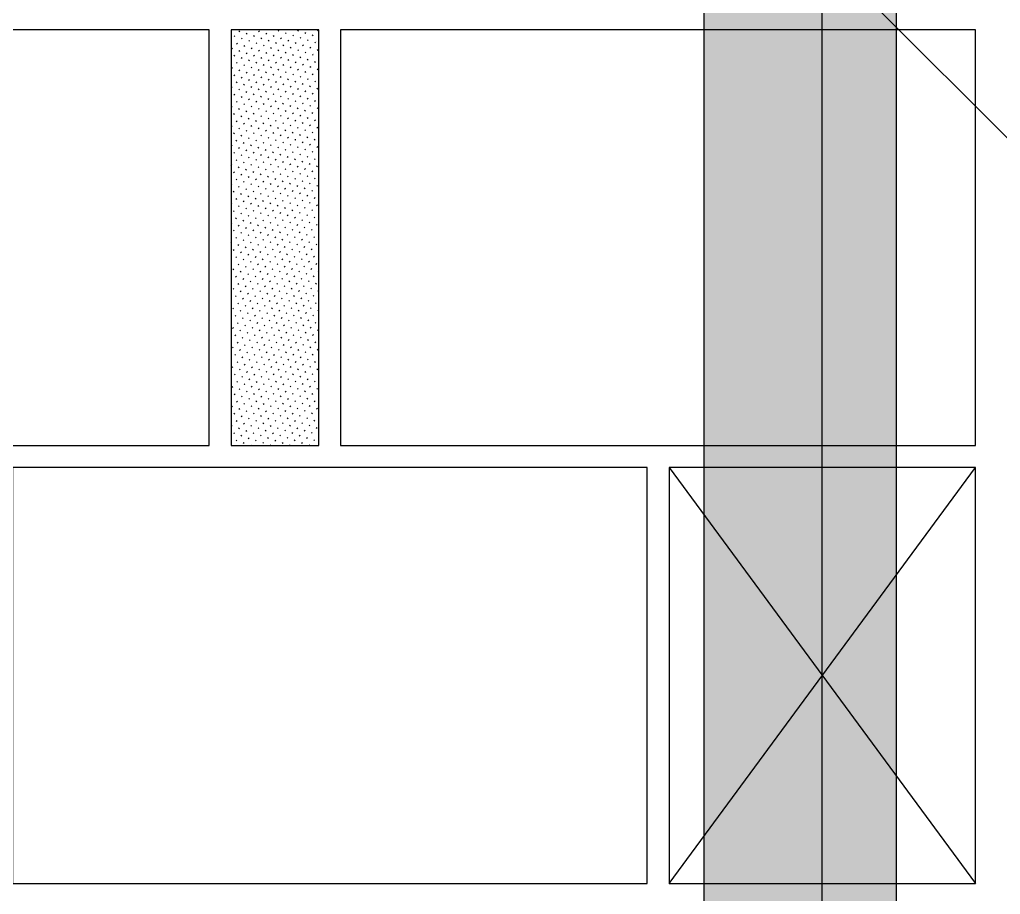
# Model space of a CAD drawing. Extents: x 0 to 119, y 0 to 84.
# Drawn here: x 75.905 to 77.697, y 71.952 to 73.551 of the extents above; entities that cross this region are included whole.
import ezdxf

# ---------------------------------------------------------------- set-up
doc = ezdxf.new("R2010")
doc.units = 0
doc.header["$MEASUREMENT"] = 0
for name, color, linetype in [('29', 9, 'CONTINUOUS'), ('4', 5, 'CONTINUOUS'), ('9', 8, 'CONTINUOUS')]:
    doc.layers.add(name, color=color, linetype=linetype)

msp = doc.modelspace()

# ---------------------------------------------------------------- linework, layer by layer
at = {"layer": '29', "color": 9, "linetype": 'Continuous'}
msp.add_lwpolyline([(77.15579, 74.332318), (77.15579, 63.132318), (77.50779, 63.132318), (77.50779, 74.332318), (77.15579, 74.332318)], dxfattribs=at)
for points in [[(77.15579, 74.332318), (77.15579, 63.132318), (77.50779, 63.132318)], [(77.15579, 74.332318), (77.50779, 63.132318), (77.50779, 74.332318)]]:
    msp.add_solid(points, dxfattribs=at)
at = {"layer": '4', "color": 5, "linetype": 'Continuous'}
for p, q in [((77.37179, 67.572318), (77.37179, 76.612318)), ((77.371971, 73.672318), (78.503342, 72.540948))]:
    msp.add_line(p, q, dxfattribs=at)
at = {"layer": '9', "color": 8, "linetype": 'Continuous'}
for p, q in [((76.297226, 73.519696), (76.29864, 73.52111)), ((76.306206, 73.528676), (76.30762, 73.53009)), ((76.319606, 73.524398), (76.32102, 73.525812)), ((76.333006, 73.52012), (76.33442, 73.521534)), ((76.341986, 73.5291), (76.3434, 73.530515)), ((76.355386, 73.524822), (76.3568, 73.526237)), ((76.368785, 73.520544), (76.370199, 73.521959)), ((76.377765, 73.529525), (76.37918, 73.530939)), ((76.391165, 73.525247), (76.392579, 73.526661)), ((76.404565, 73.520969), (76.405979, 73.522383)), ((76.413545, 73.529949), (76.414959, 73.531363)), ((76.426945, 73.525671), (76.428359, 73.527085)), ((76.440344, 73.521393), (76.441759, 73.522807)), ((76.449325, 73.530373), (76.450739, 73.531787)), ((76.29179, 73.51426), (76.29179, 73.51426)), ((76.301645, 73.506438), (76.30306, 73.507852)), ((76.310626, 73.515418), (76.31204, 73.516832)), ((76.315045, 73.50216), (76.316459, 73.503574)), ((76.324025, 73.51114), (76.32544, 73.512554)), ((76.337425, 73.506862), (76.338839, 73.508276)), ((76.346405, 73.515842), (76.347819, 73.517256)), ((76.350825, 73.502584), (76.352239, 73.503998)), ((76.359805, 73.511564), (76.361219, 73.512978)), ((76.373205, 73.507286), (76.374619, 73.5087)), ((76.382185, 73.516266), (76.383599, 73.517681)), ((76.386604, 73.503008), (76.388019, 73.504422)), ((76.395585, 73.511988), (76.396999, 73.513403)), ((76.408984, 73.50771), (76.410398, 73.509125)), ((76.417964, 73.516691), (76.419379, 73.518105)), ((76.422384, 73.503432), (76.423798, 73.504847)), ((76.431364, 73.512413), (76.432778, 73.513827)), ((76.444764, 73.508135), (76.446178, 73.509549)), ((76.447215, 73.510586), (76.447215, 73.510586)), ((76.29179, 73.496583), (76.29179, 73.496583)), ((76.292665, 73.497457), (76.294079, 73.498872)), ((76.297085, 73.484199), (76.298499, 73.485613)), ((76.306065, 73.493179), (76.307479, 73.494594)), ((76.319465, 73.488901), (76.320879, 73.490316)), ((76.328445, 73.497882), (76.329859, 73.499296)), ((76.332864, 73.484623), (76.334278, 73.486038)), ((76.341844, 73.493604), (76.343259, 73.495018)), ((76.355244, 73.489326), (76.356658, 73.49074)), ((76.364224, 73.498306), (76.365639, 73.49972)), ((76.368644, 73.485048), (76.370058, 73.486462)), ((76.377624, 73.494028), (76.379038, 73.495442)), ((76.391024, 73.48975), (76.392438, 73.491164)), ((76.400004, 73.49873), (76.401418, 73.500144)), ((76.404423, 73.485472), (76.405838, 73.486886)), ((76.413404, 73.494452), (76.414818, 73.495866)), ((76.426803, 73.490174), (76.428218, 73.491588)), ((76.435784, 73.499154), (76.437198, 73.500569)), ((76.440203, 73.485896), (76.441617, 73.48731)), ((76.442501, 73.488194), (76.442501, 73.488194)), ((76.449183, 73.494876), (76.450597, 73.496291)), ((76.29179, 73.478905), (76.29179, 73.478905)), ((76.301504, 73.470941), (76.302918, 73.472355)), ((76.310484, 73.479921), (76.311898, 73.481335)), ((76.314904, 73.466663), (76.316318, 73.468077)), ((76.323884, 73.475643), (76.325298, 73.477057)), ((76.337284, 73.471365), (76.338698, 73.472779)), ((76.346264, 73.480345), (76.347678, 73.48176)), ((76.350683, 73.467087), (76.352097, 73.468501)), ((76.359664, 73.476067), (76.361078, 73.477482)), ((76.373063, 73.471789), (76.374477, 73.473204)), ((76.382043, 73.48077), (76.383458, 73.482184)), ((76.386463, 73.467511), (76.387877, 73.468926)), ((76.395443, 73.476492), (76.396857, 73.477906)), ((76.408843, 73.472214), (76.410257, 73.473628)), ((76.417823, 73.481194), (76.419237, 73.482608)), ((76.422242, 73.467936), (76.423657, 73.46935)), ((76.431223, 73.476916), (76.432637, 73.47833)), ((76.444622, 73.472638), (76.446037, 73.474052)), ((76.29179, 73.461227), (76.29179, 73.461227)), ((76.292524, 73.461961), (76.293938, 73.463375)), ((76.296943, 73.448702), (76.298357, 73.450117)), ((76.305923, 73.457683), (76.307338, 73.459097)), ((76.319323, 73.453405), (76.320737, 73.454819)), ((76.328303, 73.462385), (76.329718, 73.463799)), ((76.332723, 73.449127), (76.334137, 73.450541)), ((76.341703, 73.458107), (76.343117, 73.459521)), ((76.355103, 73.453829), (76.356517, 73.455243)), ((76.364083, 73.462809), (76.365497, 73.464223)), ((76.368502, 73.449551), (76.369917, 73.450965)), ((76.377483, 73.458531), (76.378897, 73.459945)), ((76.390882, 73.454253), (76.392297, 73.455667)), ((76.399863, 73.463233), (76.401277, 73.464648)), ((76.404282, 73.449975), (76.405696, 73.451389)), ((76.413262, 73.458955), (76.414676, 73.46037)), ((76.426662, 73.454677), (76.428076, 73.456092)), ((76.435642, 73.463658), (76.437056, 73.465072)), ((76.437787, 73.465802), (76.437787, 73.465802)), ((76.440062, 73.450399), (76.441476, 73.451814)), ((76.449042, 73.45938), (76.450456, 73.460794)), ((76.29179, 73.44355), (76.29179, 73.44355)), ((76.301363, 73.435444), (76.302777, 73.436858)), ((76.310343, 73.444424), (76.311757, 73.445839)), ((76.314762, 73.431166), (76.316176, 73.43258)), ((76.323743, 73.440146), (76.325157, 73.441561)), ((76.337142, 73.435868), (76.338556, 73.437283)), ((76.346122, 73.444849), (76.347537, 73.446263)), ((76.350542, 73.43159), (76.351956, 73.433005)), ((76.359522, 73.440571), (76.360936, 73.441985)), ((76.372922, 73.436293), (76.374336, 73.437707)), ((76.381902, 73.445273), (76.383316, 73.446687)), ((76.386321, 73.432015), (76.387736, 73.433429)), ((76.395302, 73.440995), (76.396716, 73.442409)), ((76.408701, 73.436717), (76.410116, 73.438131)), ((76.417682, 73.445697), (76.419096, 73.447111)), ((76.422101, 73.432439), (76.423515, 73.433853)), ((76.431081, 73.441419), (76.432496, 73.442833)), ((76.433073, 73.443411), (76.433073, 73.443411)), ((76.444481, 73.437141), (76.445895, 73.438555)), ((76.29179, 73.425872), (76.29179, 73.425872)), ((76.292382, 73.426464), (76.293797, 73.427878)), ((76.296802, 73.413206), (76.298216, 73.41462)), ((76.305782, 73.422186), (76.307196, 73.4236)), ((76.319182, 73.417908), (76.320596, 73.419322)), ((76.328162, 73.426888), (76.329576, 73.428302)), ((76.332581, 73.41363), (76.333996, 73.415044)), ((76.341562, 73.42261), (76.342976, 73.424024)), ((76.354961, 73.418332), (76.356375, 73.419746)), ((76.363942, 73.427312), (76.365356, 73.428727)), ((76.368361, 73.414054), (76.369775, 73.415468)), ((76.377341, 73.423034), (76.378755, 73.424449)), ((76.390741, 73.418756), (76.392155, 73.420171)), ((76.399721, 73.427737), (76.401135, 73.429151)), ((76.404141, 73.414478), (76.405555, 73.415893)), ((76.413121, 73.423459), (76.414535, 73.424873)), ((76.42652, 73.419181), (76.427935, 73.420595)), ((76.428359, 73.421019), (76.428359, 73.421019)), ((76.435501, 73.428161), (76.436915, 73.429575)), ((76.43992, 73.414903), (76.441334, 73.416317)), ((76.4489, 73.423883), (76.450315, 73.425297)), ((76.29179, 73.408194), (76.29179, 73.408194)), ((76.301221, 73.399947), (76.302635, 73.401361)), ((76.310201, 73.408928), (76.311616, 73.410342)), ((76.314621, 73.395669), (76.316035, 73.397084)), ((76.323601, 73.40465), (76.325015, 73.406064)), ((76.337001, 73.400372), (76.338415, 73.401786)), ((76.345981, 73.409352), (76.347395, 73.410766)), ((76.3504, 73.396094), (76.351815, 73.397508)), ((76.359381, 73.405074), (76.360795, 73.406488)), ((76.37278, 73.400796), (76.374195, 73.40221)), ((76.381761, 73.409776), (76.383175, 73.41119)), ((76.38618, 73.396518), (76.387594, 73.397932)), ((76.39516, 73.405498), (76.396575, 73.406912)), ((76.40856, 73.40122), (76.409974, 73.402634)), ((76.41754, 73.4102), (76.418954, 73.411615)), ((76.42196, 73.396942), (76.423374, 73.398356)), ((76.423645, 73.398627), (76.423645, 73.398627)), ((76.43094, 73.405922), (76.432354, 73.407337)), ((76.44434, 73.401644), (76.445754, 73.403059)), ((76.29179, 73.390517), (76.29179, 73.390517)), ((76.292241, 73.390967), (76.293655, 73.392381)), ((76.29666, 73.377709), (76.298075, 73.379123)), ((76.305641, 73.386689), (76.307055, 73.388103)), ((76.31904, 73.382411), (76.320454, 73.383825)), ((76.328021, 73.391391), (76.329435, 73.392806)), ((76.33244, 73.378133), (76.333854, 73.379547)), ((76.34142, 73.387113), (76.342834, 73.388528)), ((76.35482, 73.382835), (76.356234, 73.38425)), ((76.3638, 73.391816), (76.365214, 73.39323)), ((76.36822, 73.378557), (76.369634, 73.379972)), ((76.3772, 73.387538), (76.378614, 73.388952)), ((76.390599, 73.38326), (76.392014, 73.384674)), ((76.39958, 73.39224), (76.400994, 73.393654)), ((76.403999, 73.378982), (76.405413, 73.380396)), ((76.412979, 73.387962), (76.414394, 73.389376)), ((76.426379, 73.383684), (76.427793, 73.385098)), ((76.435359, 73.392664), (76.436774, 73.394078)), ((76.439779, 73.379406), (76.441193, 73.38082)), ((76.448759, 73.388386), (76.450173, 73.3898)), ((76.29179, 73.372839), (76.29179, 73.372839)), ((76.30108, 73.364451), (76.302494, 73.365865)), ((76.31006, 73.373431), (76.311474, 73.374845)), ((76.314479, 73.360173), (76.315894, 73.361587)), ((76.32346, 73.369153), (76.324874, 73.370567)), ((76.336859, 73.364875), (76.338274, 73.366289)), ((76.34584, 73.373855), (76.347254, 73.375269)), ((76.350259, 73.360597), (76.351673, 73.362011)), ((76.359239, 73.369577), (76.360653, 73.370991)), ((76.372639, 73.365299), (76.374053, 73.366713)), ((76.381619, 73.374279), (76.383033, 73.375694)), ((76.386039, 73.361021), (76.387453, 73.362435)), ((76.395019, 73.370001), (76.396433, 73.371416)), ((76.408419, 73.365723), (76.409833, 73.367138)), ((76.417399, 73.374704), (76.418813, 73.376118)), ((76.418931, 73.376236), (76.418931, 73.376236)), ((76.421818, 73.361445), (76.423232, 73.36286)), ((76.430798, 73.370426), (76.432213, 73.37184)), ((76.444198, 73.366148), (76.445612, 73.367562)), ((76.29179, 73.355161), (76.29179, 73.355161)), ((76.292099, 73.35547), (76.293514, 73.356884)), ((76.296519, 73.342212), (76.297933, 73.343626)), ((76.305499, 73.351192), (76.306913, 73.352606)), ((76.318899, 73.346914), (76.320313, 73.348328)), ((76.327879, 73.355895), (76.329293, 73.357309)), ((76.332299, 73.342636), (76.333713, 73.34405)), ((76.341279, 73.351617), (76.342693, 73.353031)), ((76.354678, 73.347339), (76.356093, 73.348753)), ((76.363659, 73.356319), (76.365073, 73.357733)), ((76.368078, 73.343061), (76.369492, 73.344475)), ((76.377058, 73.352041), (76.378473, 73.353455)), ((76.390458, 73.347763), (76.391872, 73.349177)), ((76.399438, 73.356743), (76.400853, 73.358157)), ((76.403858, 73.343485), (76.405272, 73.344899)), ((76.412838, 73.352465), (76.414217, 73.353844)), ((76.414217, 73.353844), (76.414252, 73.353879)), ((76.426238, 73.348187), (76.427652, 73.349601)), ((76.435218, 73.357167), (76.436632, 73.358582)), ((76.439637, 73.343909), (76.441052, 73.345323)), ((76.448618, 73.352889), (76.450032, 73.354304)), ((76.29179, 73.337484), (76.29179, 73.337484)), ((76.300938, 73.328954), (76.302353, 73.330368)), ((76.309919, 73.337934), (76.311333, 73.339348)), ((76.314338, 73.324676), (76.315752, 73.32609)), ((76.323318, 73.333656), (76.324732, 73.33507)), ((76.336718, 73.329378), (76.338132, 73.330792)), ((76.345698, 73.338358), (76.347112, 73.339772)), ((76.350118, 73.3251), (76.351532, 73.326514)), ((76.359098, 73.33408), (76.360512, 73.335495)), ((76.372498, 73.329802), (76.373912, 73.331217)), ((76.381478, 73.338783), (76.382892, 73.340197)), ((76.385897, 73.325524), (76.387311, 73.326939)), ((76.394877, 73.334505), (76.396292, 73.335919)), ((76.408277, 73.330227), (76.409503, 73.331452)), ((76.409503, 73.331452), (76.409691, 73.331641)), ((76.417257, 73.339207), (76.418672, 73.340621)), ((76.421677, 73.325949), (76.423091, 73.327363)), ((76.430657, 73.334929), (76.432071, 73.336343)), ((76.444057, 73.330651), (76.445471, 73.332065)), ((76.29179, 73.319806), (76.29179, 73.319806)), ((76.291958, 73.319974), (76.293372, 73.321388)), ((76.296377, 73.306715), (76.297792, 73.308129)), ((76.305358, 73.315696), (76.306772, 73.31711)), ((76.318757, 73.311418), (76.320172, 73.312832)), ((76.327738, 73.320398), (76.329152, 73.321812)), ((76.332157, 73.30714), (76.333571, 73.308554)), ((76.341137, 73.31612), (76.342552, 73.317534)), ((76.354537, 73.311842), (76.355951, 73.313256)), ((76.363517, 73.320822), (76.364931, 73.322236)), ((76.367937, 73.307564), (76.369351, 73.308978)), ((76.376917, 73.316544), (76.378331, 73.317958)), ((76.390317, 73.312266), (76.391731, 73.31368)), ((76.399297, 73.321246), (76.400711, 73.322661)), ((76.403716, 73.307988), (76.404789, 73.30906)), ((76.404789, 73.30906), (76.405131, 73.309402)), ((76.412697, 73.316968), (76.414111, 73.318383)), ((76.426096, 73.31269), (76.42751, 73.314105)), ((76.435076, 73.321671), (76.436491, 73.323085)), ((76.439496, 73.308412), (76.44091, 73.309827)), ((76.448476, 73.317393), (76.44989, 73.318807)), ((76.29179, 73.302128), (76.29179, 73.302128)), ((76.300797, 73.293457), (76.302211, 73.294871)), ((76.309777, 73.302437), (76.311191, 73.303851)), ((76.314197, 73.289179), (76.315611, 73.290593)), ((76.323177, 73.298159), (76.324591, 73.299573)), ((76.336576, 73.293881), (76.337991, 73.295295)), ((76.345557, 73.302862), (76.346971, 73.304276)), ((76.349976, 73.289603), (76.35139, 73.291017)), ((76.358956, 73.298584), (76.360371, 73.299998)), ((76.372356, 73.294306), (76.37377, 73.29572)), ((76.381336, 73.303286), (76.382751, 73.3047)), ((76.385756, 73.290028), (76.38717, 73.291442)), ((76.394736, 73.299008), (76.39615, 73.300422)), ((76.408136, 73.29473), (76.40955, 73.296144)), ((76.417116, 73.30371), (76.41853, 73.305124)), ((76.421535, 73.290452), (76.42295, 73.291866)), ((76.430516, 73.299432), (76.43193, 73.300846)), ((76.434935, 73.286174), (76.436349, 73.287588)), ((76.443915, 73.295154), (76.44533, 73.296568)), ((76.29179, 73.284451), (76.29179, 73.284451)), ((76.291817, 73.284477), (76.293231, 73.285891)), ((76.296236, 73.271218), (76.29765, 73.272633)), ((76.305216, 73.280199), (76.306631, 73.281613)), ((76.318616, 73.275921), (76.32003, 73.277335)), ((76.327596, 73.284901), (76.32901, 73.286315)), ((76.332016, 73.271643), (76.33343, 73.273057)), ((76.340996, 73.280623), (76.34241, 73.282037)), ((76.354396, 73.276345), (76.35581, 73.277759)), ((76.363376, 73.285325), (76.36479, 73.286739)), ((76.367795, 73.272067), (76.369209, 73.273481)), ((76.376776, 73.281047), (76.37819, 73.282461)), ((76.390175, 73.276769), (76.391589, 73.278183)), ((76.399155, 73.28575), (76.400075, 73.286669)), ((76.400075, 73.286669), (76.40057, 73.287164)), ((76.403575, 73.272491), (76.404989, 73.273906)), ((76.412555, 73.281472), (76.413969, 73.282886)), ((76.416975, 73.268213), (76.418389, 73.269628)), ((76.425955, 73.277194), (76.427369, 73.278608)), ((76.439354, 73.272916), (76.440769, 73.27433)), ((76.448335, 73.281896), (76.449749, 73.28331)), ((76.29179, 73.266773), (76.29179, 73.266773)), ((76.300655, 73.25796), (76.30207, 73.259374)), ((76.309636, 73.26694), (76.31105, 73.268355)), ((76.314055, 73.253682), (76.315469, 73.255096)), ((76.323035, 73.262663), (76.32445, 73.264077)), ((76.336435, 73.258385), (76.337849, 73.259799)), ((76.345415, 73.267365), (76.34683, 73.268779)), ((76.349835, 73.254107), (76.351249, 73.255521)), ((76.358815, 73.263087), (76.360229, 73.264501)), ((76.372215, 73.258809), (76.373629, 73.260223)), ((76.381195, 73.267789), (76.382609, 73.269203)), ((76.385614, 73.254531), (76.387029, 73.255945)), ((76.394595, 73.263511), (76.395361, 73.264277)), ((76.395361, 73.264277), (76.396009, 73.264925)), ((76.399014, 73.250253), (76.400428, 73.251667)), ((76.407994, 73.259233), (76.409408, 73.260647)), ((76.421394, 73.254955), (76.422808, 73.256369)), ((76.430374, 73.263935), (76.431788, 73.26535)), ((76.434794, 73.250677), (76.436208, 73.252091)), ((76.443774, 73.259657), (76.445188, 73.261072)), ((76.29179, 73.249095), (76.293089, 73.250394)), ((76.296095, 73.235722), (76.297509, 73.237136)), ((76.305075, 73.244702), (76.306489, 73.246116)), ((76.318475, 73.240424), (76.319889, 73.241838)), ((76.327455, 73.249404), (76.328869, 73.250818)), ((76.331874, 73.236146), (76.333288, 73.23756)), ((76.340854, 73.245126), (76.342269, 73.24654)), ((76.354254, 73.240848), (76.355668, 73.242262)), ((76.363234, 73.249829), (76.364649, 73.251243)), ((76.367654, 73.23657), (76.369068, 73.237984)), ((76.376634, 73.245551), (76.378048, 73.246965)), ((76.381054, 73.232292), (76.382468, 73.233706)), ((76.390034, 73.241273), (76.390647, 73.241885)), ((76.390647, 73.241885), (76.391448, 73.242687)), ((76.403433, 73.236995), (76.404848, 73.238409)), ((76.412414, 73.245975), (76.413828, 73.247389)), ((76.416833, 73.232717), (76.418247, 73.234131)), ((76.425813, 73.241697), (76.427228, 73.243111)), ((76.439213, 73.237419), (76.440627, 73.238833)), ((76.448193, 73.246399), (76.449608, 73.247813)), ((76.29179, 73.231418), (76.29179, 73.231418)), ((76.300514, 73.222463), (76.301928, 73.223878)), ((76.309494, 73.231444), (76.310909, 73.232858)), ((76.313914, 73.218185), (76.315328, 73.2196)), ((76.322894, 73.227166), (76.324308, 73.22858)), ((76.336294, 73.222888), (76.337708, 73.224302)), ((76.345274, 73.231868), (76.346688, 73.233282)), ((76.349693, 73.21861), (76.351108, 73.220024)), ((76.358674, 73.22759), (76.360088, 73.229004)), ((76.363093, 73.214332), (76.364507, 73.215746)), ((76.372073, 73.223312), (76.373487, 73.224726)), ((76.385473, 73.219034), (76.385933, 73.219494)), ((76.385933, 73.219494), (76.386887, 73.220448)), ((76.394453, 73.228014), (76.395867, 73.229428)), ((76.398873, 73.214756), (76.400287, 73.21617)), ((76.407853, 73.223736), (76.409267, 73.22515)), ((76.421253, 73.219458), (76.422667, 73.220872)), ((76.430233, 73.228439), (76.431647, 73.229853)), ((76.434652, 73.21518), (76.436066, 73.216594)), ((76.443632, 73.224161), (76.445047, 73.225575)), ((76.29179, 73.21374), (76.292948, 73.214897)), ((76.295953, 73.200225), (76.297367, 73.201639)), ((76.304933, 73.209205), (76.306348, 73.210619)), ((76.318333, 73.204927), (76.319747, 73.206341)), ((76.327313, 73.213907), (76.328728, 73.215322)), ((76.331733, 73.200649), (76.333147, 73.202063)), ((76.340713, 73.209629), (76.342127, 73.211044)), ((76.345132, 73.196371), (76.346547, 73.197785)), ((76.354113, 73.205351), (76.355527, 73.206766)), ((76.367512, 73.201074), (76.368927, 73.202488)), ((76.376493, 73.210054), (76.377907, 73.211468)), ((76.381219, 73.197102), (76.382326, 73.19821)), ((76.389892, 73.205776), (76.391307, 73.20719)), ((76.403292, 73.201498), (76.404706, 73.202912)), ((76.412272, 73.210478), (76.413686, 73.211892)), ((76.416692, 73.19722), (76.418106, 73.198634)), ((76.425672, 73.2062), (76.427086, 73.207614)), ((76.43893, 73.201781), (76.440344, 73.203195)), ((76.44791, 73.210761), (76.449325, 73.212175)), ((76.29179, 73.196062), (76.29179, 73.196062)), ((76.300373, 73.186967), (76.301787, 73.188381)), ((76.309353, 73.195947), (76.310767, 73.197361)), ((76.313772, 73.182689), (76.315187, 73.184103)), ((76.322753, 73.191669), (76.324167, 73.193083)), ((76.336152, 73.187391), (76.337566, 73.188805)), ((76.349552, 73.183113), (76.350966, 73.184527)), ((76.358532, 73.192093), (76.359946, 73.193507)), ((76.362952, 73.178835), (76.364366, 73.180249)), ((76.371932, 73.187815), (76.373346, 73.189229)), ((76.380912, 73.196796), (76.381219, 73.197102)), ((76.385332, 73.183537), (76.386746, 73.184951)), ((76.394312, 73.192518), (76.395726, 73.193932)), ((76.398731, 73.179259), (76.400145, 73.180673)), ((76.407711, 73.18824), (76.409126, 73.189654)), ((76.42097, 73.18382), (76.422384, 73.185234)), ((76.42995, 73.1928), (76.431364, 73.194215)), ((76.434228, 73.179401), (76.435642, 73.180815)), ((76.443208, 73.188381), (76.444622, 73.189795)), ((76.29179, 73.178385), (76.292807, 73.179401)), ((76.295812, 73.164728), (76.297226, 73.166142)), ((76.304792, 73.173708), (76.306206, 73.175123)), ((76.318192, 73.16943), (76.319606, 73.170845)), ((76.327172, 73.178411), (76.328586, 73.179825)), ((76.331591, 73.165152), (76.333006, 73.166567)), ((76.340572, 73.174133), (76.341986, 73.175547)), ((76.344991, 73.160874), (76.346405, 73.162289)), ((76.353971, 73.169855), (76.355386, 73.171269)), ((76.367371, 73.165577), (76.368785, 73.166991)), ((76.376351, 73.174557), (76.376504, 73.17471)), ((76.376504, 73.17471), (76.377765, 73.175971)), ((76.380771, 73.161299), (76.382185, 73.162713)), ((76.389751, 73.170279), (76.391165, 73.171693)), ((76.403009, 73.16586), (76.404423, 73.167274)), ((76.411989, 73.17484), (76.413404, 73.176254)), ((76.416267, 73.16144), (76.417682, 73.162854)), ((76.425248, 73.17042), (76.426662, 73.171835)), ((76.438506, 73.166001), (76.43992, 73.167415)), ((76.447486, 73.174981), (76.4489, 73.176395)), ((76.29179, 73.160707), (76.29179, 73.160707)), ((76.300231, 73.15147), (76.301645, 73.152884)), ((76.309211, 73.16045), (76.310626, 73.161864)), ((76.313631, 73.147192), (76.315045, 73.148606)), ((76.322611, 73.156172), (76.324025, 73.157586)), ((76.327031, 73.142914), (76.328445, 73.144328)), ((76.336011, 73.151894), (76.337425, 73.153308)), ((76.34941, 73.147616), (76.350825, 73.14903)), ((76.358391, 73.156596), (76.359805, 73.158011)), ((76.36281, 73.143338), (76.364224, 73.144752)), ((76.37179, 73.152318), (76.373205, 73.153733)), ((76.37179, 73.152318), (76.37179, 73.152318)), ((76.385049, 73.147899), (76.386463, 73.149313)), ((76.394029, 73.156879), (76.395443, 73.158294)), ((76.398307, 73.14348), (76.399721, 73.144894)), ((76.407287, 73.15246), (76.408701, 73.153874)), ((76.420545, 73.14804), (76.42196, 73.149455)), ((76.429526, 73.157021), (76.43094, 73.158435)), ((76.433804, 73.143621), (76.435218, 73.145035)), ((76.442784, 73.152601), (76.444198, 73.154016)), ((76.451764, 73.161582), (76.45179, 73.161608)), ((76.29179, 73.143029), (76.292665, 73.143904)), ((76.29567, 73.129231), (76.297085, 73.130646)), ((76.304651, 73.138212), (76.306065, 73.139626)), ((76.30907, 73.124953), (76.310484, 73.126368)), ((76.31805, 73.133934), (76.319465, 73.135348)), ((76.33145, 73.129656), (76.332864, 73.13107)), ((76.34043, 73.138636), (76.341844, 73.14005)), ((76.34485, 73.125378), (76.346264, 73.126792)), ((76.35383, 73.134358), (76.355244, 73.135772)), ((76.367076, 73.129927), (76.367076, 73.129927)), ((76.367088, 73.129939), (76.368502, 73.131353)), ((76.376068, 73.138919), (76.377483, 73.140333)), ((76.380346, 73.125519), (76.381761, 73.126933)), ((76.389327, 73.134499), (76.390741, 73.135914)), ((76.402585, 73.13008), (76.403999, 73.131494)), ((76.411565, 73.13906), (76.412979, 73.140474)), ((76.415843, 73.125661), (76.417257, 73.127075)), ((76.424823, 73.134641), (76.426238, 73.136055)), ((76.438082, 73.130221), (76.439496, 73.131636)), ((76.447062, 73.139202), (76.448476, 73.140616)), ((76.45134, 73.125802), (76.45179, 73.126252)), ((76.29179, 73.125351), (76.29179, 73.125351)), ((76.29179, 73.107674), (76.292524, 73.108407)), ((76.30009, 73.115973), (76.301504, 73.117387)), ((76.313489, 73.111695), (76.314904, 73.113109)), ((76.32247, 73.120675), (76.323884, 73.12209)), ((76.326889, 73.107417), (76.328303, 73.108831)), ((76.335869, 73.116397), (76.337284, 73.117812)), ((76.349128, 73.111978), (76.350542, 73.113392)), ((76.358108, 73.120958), (76.359522, 73.122373)), ((76.362386, 73.107559), (76.3638, 73.108973)), ((76.371366, 73.116539), (76.37278, 73.117953)), ((76.384624, 73.112119), (76.386039, 73.113534)), ((76.393605, 73.1211), (76.395019, 73.122514)), ((76.397883, 73.1077), (76.399297, 73.109114)), ((76.406863, 73.11668), (76.408277, 73.118095)), ((76.420121, 73.112261), (76.421535, 73.113675)), ((76.429101, 73.121241), (76.430516, 73.122655)), ((76.433379, 73.107841), (76.434794, 73.109256)), ((76.44236, 73.116822), (76.443774, 73.118236)), ((76.295529, 73.093735), (76.296943, 73.095149)), ((76.304509, 73.102715), (76.305923, 73.104129)), ((76.308929, 73.089457), (76.310343, 73.090871)), ((76.317909, 73.098437), (76.319323, 73.099851)), ((76.331167, 73.094018), (76.332581, 73.095432)), ((76.340147, 73.102998), (76.341562, 73.104412)), ((76.344425, 73.089598), (76.34584, 73.091012)), ((76.353406, 73.098578), (76.35482, 73.099993)), ((76.362362, 73.107535), (76.362362, 73.107535)), ((76.366664, 73.094159), (76.368078, 73.095573)), ((76.375644, 73.103139), (76.377058, 73.104553)), ((76.379922, 73.08974), (76.381336, 73.091154)), ((76.388902, 73.09872), (76.390317, 73.100134)), ((76.402161, 73.0943), (76.403575, 73.095715)), ((76.411141, 73.103281), (76.412555, 73.104695)), ((76.415419, 73.089881), (76.416833, 73.091295)), ((76.424399, 73.098861), (76.425813, 73.100275)), ((76.437657, 73.094442), (76.439072, 73.095856)), ((76.446638, 73.103422), (76.448052, 73.104836)), ((76.450916, 73.090022), (76.45179, 73.090897)), ((76.29179, 73.089996), (76.29179, 73.089996)), ((76.29179, 73.072318), (76.292382, 73.07291)), ((76.299948, 73.080476), (76.301363, 73.081891)), ((76.313207, 73.076057), (76.314621, 73.077471)), ((76.322187, 73.085037), (76.323601, 73.086451)), ((76.326465, 73.071638), (76.327879, 73.073052)), ((76.335445, 73.080618), (76.336859, 73.082032)), ((76.348703, 73.076198), (76.350118, 73.077613)), ((76.357648, 73.085143), (76.357648, 73.085143)), ((76.357684, 73.085179), (76.359098, 73.086593)), ((76.361962, 73.071779), (76.363376, 73.073193)), ((76.370942, 73.080759), (76.372356, 73.082173)), ((76.3842, 73.07634), (76.385614, 73.077754)), ((76.39318, 73.08532), (76.394595, 73.086734)), ((76.397458, 73.07192), (76.398873, 73.073335)), ((76.406439, 73.080901), (76.407853, 73.082315)), ((76.419697, 73.076481), (76.421111, 73.077896)), ((76.428677, 73.085462), (76.430091, 73.086876)), ((76.432955, 73.072062), (76.434369, 73.073476)), ((76.441935, 73.081042), (76.44335, 73.082456)), ((76.29179, 73.054641), (76.29179, 73.054641)), ((76.295246, 73.058097), (76.29666, 73.059511)), ((76.304226, 73.067077), (76.305641, 73.068491)), ((76.308504, 73.053677), (76.309919, 73.055091)), ((76.317485, 73.062657), (76.318899, 73.064072)), ((76.330743, 73.058238), (76.332157, 73.059652)), ((76.339723, 73.067218), (76.341137, 73.068632)), ((76.344001, 73.053819), (76.345415, 73.055233)), ((76.352934, 73.062752), (76.352934, 73.062752)), ((76.352981, 73.062799), (76.354396, 73.064213)), ((76.36624, 73.058379), (76.367654, 73.059794)), ((76.37522, 73.06736), (76.376634, 73.068774)), ((76.379498, 73.05396), (76.380912, 73.055374)), ((76.388478, 73.06294), (76.389892, 73.064354)), ((76.401736, 73.058521), (76.403151, 73.059935)), ((76.410717, 73.067501), (76.412131, 73.068915)), ((76.414995, 73.054101), (76.416409, 73.055516)), ((76.423975, 73.063082), (76.425389, 73.064496)), ((76.437233, 73.058662), (76.438647, 73.060076)), ((76.446213, 73.067642), (76.447628, 73.069057)), ((76.450491, 73.054243), (76.45179, 73.055542)), ((76.29179, 73.036963), (76.291958, 73.037131)), ((76.299524, 73.044697), (76.300938, 73.046111)), ((76.312782, 73.040277), (76.314197, 73.041692)), ((76.321763, 73.049258), (76.323177, 73.050672)), ((76.326041, 73.035858), (76.327455, 73.037272)), ((76.335021, 73.044838), (76.336435, 73.046252)), ((76.34822, 73.04036), (76.34822, 73.04036)), ((76.348279, 73.040419), (76.349693, 73.041833)), ((76.357259, 73.049399), (76.358674, 73.050813)), ((76.361537, 73.035999), (76.362952, 73.037414)), ((76.370518, 73.04498), (76.371932, 73.046394)), ((76.383776, 73.04056), (76.38519, 73.041974)), ((76.392756, 73.049541), (76.39417, 73.050955)), ((76.397034, 73.036141), (76.398448, 73.037555)), ((76.406014, 73.045121), (76.407429, 73.046535)), ((76.419273, 73.040702), (76.420687, 73.042116)), ((76.428253, 73.049682), (76.429667, 73.051096)), ((76.432531, 73.036282), (76.433945, 73.037696)), ((76.441511, 73.045263), (76.442925, 73.046677)), ((76.29179, 73.019285), (76.29179, 73.019285)), ((76.294822, 73.022317), (76.296236, 73.023731)), ((76.303802, 73.031297), (76.305216, 73.032711)), ((76.30808, 73.017897), (76.309494, 73.019312)), ((76.31706, 73.026878), (76.318475, 73.028292)), ((76.330319, 73.022458), (76.331733, 73.023873)), ((76.339299, 73.031439), (76.340713, 73.032853)), ((76.343577, 73.018039), (76.344991, 73.019453)), ((76.352557, 73.027019), (76.353971, 73.028433)), ((76.365815, 73.0226), (76.36723, 73.024014)), ((76.374796, 73.03158), (76.37621, 73.032994)), ((76.379074, 73.01818), (76.380488, 73.019595)), ((76.388054, 73.027161), (76.389468, 73.028575)), ((76.401312, 73.022741), (76.402726, 73.024155)), ((76.410292, 73.031721), (76.411707, 73.033136)), ((76.41457, 73.018322), (76.415985, 73.019736)), ((76.423551, 73.027302), (76.424965, 73.028716)), ((76.436809, 73.022883), (76.438223, 73.024297)), ((76.445789, 73.031863), (76.447203, 73.033277)), ((76.450067, 73.018463), (76.451481, 73.019877)), ((76.29179, 73.001608), (76.29179, 73.001608)), ((76.2991, 73.008917), (76.300514, 73.010331)), ((76.312358, 73.004498), (76.313772, 73.005912)), ((76.321338, 73.013478), (76.322753, 73.014892)), ((76.325616, 73.000078), (76.327031, 73.001493)), ((76.334597, 73.009059), (76.336011, 73.010473)), ((76.343506, 73.017968), (76.343506, 73.017968)), ((76.347855, 73.004639), (76.349269, 73.006053)), ((76.356835, 73.013619), (76.358249, 73.015034)), ((76.361113, 73.00022), (76.362527, 73.001634)), ((76.370093, 73.0092), (76.371508, 73.010614)), ((76.383352, 73.004781), (76.384766, 73.006195)), ((76.392332, 73.013761), (76.393746, 73.015175)), ((76.39661, 73.000361), (76.398024, 73.001775)), ((76.40559, 73.009341), (76.407004, 73.010756)), ((76.418848, 73.004922), (76.420263, 73.006336)), ((76.427829, 73.013902), (76.429243, 73.015317)), ((76.432107, 73.000503), (76.433521, 73.001917)), ((76.441087, 73.009483), (76.442501, 73.010897)), ((76.29179, 72.98393), (76.29179, 72.98393)), ((76.294398, 72.986537), (76.295812, 72.987952)), ((76.303378, 72.995518), (76.304792, 72.996932)), ((76.307656, 72.982118), (76.30907, 72.983532)), ((76.316636, 72.991098), (76.31805, 72.992512)), ((76.329894, 72.986679), (76.331309, 72.988093)), ((76.338792, 72.995576), (76.338792, 72.995576)), ((76.338875, 72.995659), (76.340289, 72.997073)), ((76.343153, 72.982259), (76.344567, 72.983674)), ((76.352133, 72.99124), (76.353547, 72.992654)), ((76.365391, 72.98682), (76.366805, 72.988234)), ((76.374371, 72.9958), (76.375786, 72.997215)), ((76.378649, 72.982401), (76.380064, 72.983815)), ((76.38763, 72.991381), (76.389044, 72.992795)), ((76.400888, 72.986962), (76.402302, 72.988376)), ((76.409868, 72.995942), (76.411282, 72.997356)), ((76.414146, 72.982542), (76.41556, 72.983956)), ((76.423126, 72.991522), (76.424541, 72.992937)), ((76.436385, 72.987103), (76.437799, 72.988517)), ((76.445365, 72.996083), (76.446779, 72.997497)), ((76.449643, 72.982684), (76.451057, 72.984098)), ((76.29179, 72.966252), (76.29179, 72.966252)), ((76.298676, 72.973138), (76.30009, 72.974552)), ((76.311934, 72.968718), (76.313348, 72.970132)), ((76.320914, 72.977698), (76.322328, 72.979113)), ((76.325192, 72.964299), (76.326606, 72.965713)), ((76.334078, 72.973185), (76.334078, 72.973185)), ((76.334172, 72.973279), (76.335587, 72.974693)), ((76.347431, 72.96886), (76.348845, 72.970274)), ((76.356411, 72.97784), (76.357825, 72.979254)), ((76.360689, 72.96444), (76.362103, 72.965854)), ((76.369669, 72.97342), (76.371083, 72.974835)), ((76.382927, 72.969001), (76.384342, 72.970415)), ((76.391908, 72.977981), (76.393322, 72.979396)), ((76.396186, 72.964582), (76.3976, 72.965996)), ((76.405166, 72.973562), (76.40658, 72.974976)), ((76.418424, 72.969142), (76.419838, 72.970557)), ((76.427404, 72.978123), (76.428819, 72.979537)), ((76.431682, 72.964723), (76.433097, 72.966137)), ((76.440663, 72.973703), (76.442077, 72.975118)), ((76.29179, 72.948575), (76.29179, 72.948575)), ((76.293973, 72.950758), (76.295388, 72.952172)), ((76.302954, 72.959738), (76.304368, 72.961152)), ((76.307232, 72.946338), (76.308646, 72.947752)), ((76.316212, 72.955319), (76.317626, 72.956733)), ((76.329364, 72.950793), (76.329364, 72.950793)), ((76.32947, 72.950899), (76.330884, 72.952313)), ((76.33845, 72.959879), (76.339865, 72.961294)), ((76.342728, 72.94648), (76.344143, 72.947894)), ((76.351709, 72.95546), (76.353123, 72.956874)), ((76.364967, 72.951041), (76.366381, 72.952455)), ((76.373947, 72.960021), (76.375361, 72.961435)), ((76.378225, 72.946621), (76.379639, 72.948035)), ((76.387205, 72.955601), (76.38862, 72.957016)), ((76.400464, 72.951182), (76.401878, 72.952596)), ((76.409444, 72.960162), (76.410858, 72.961576)), ((76.413722, 72.946763), (76.415136, 72.948177)), ((76.422702, 72.955743), (76.424116, 72.957157)), ((76.43596, 72.951323), (76.437375, 72.952738)), ((76.444941, 72.960304), (76.446355, 72.961718)), ((76.449219, 72.946904), (76.450633, 72.948318)), ((76.29179, 72.930897), (76.29179, 72.930897)), ((76.298251, 72.937358), (76.299666, 72.938772)), ((76.31151, 72.932939), (76.312924, 72.934353)), ((76.32049, 72.941919), (76.321904, 72.943333)), ((76.324768, 72.928519), (76.326182, 72.929933)), ((76.333748, 72.937499), (76.335162, 72.938914)), ((76.347006, 72.93308), (76.348421, 72.934494)), ((76.355987, 72.94206), (76.357401, 72.943475)), ((76.360265, 72.928661), (76.361679, 72.930075)), ((76.369245, 72.937641), (76.370659, 72.939055)), ((76.382503, 72.933221), (76.383917, 72.934636)), ((76.391483, 72.942202), (76.392898, 72.943616)), ((76.395761, 72.928802), (76.397176, 72.930216)), ((76.404742, 72.937782), (76.406156, 72.939197)), ((76.418, 72.933363), (76.419414, 72.934777)), ((76.42698, 72.942343), (76.428394, 72.943757)), ((76.431258, 72.928943), (76.432672, 72.930358)), ((76.440238, 72.937924), (76.441653, 72.939338)), ((76.29179, 72.913219), (76.29179, 72.913219)), ((76.293549, 72.914978), (76.294963, 72.916392)), ((76.302529, 72.923958), (76.303944, 72.925373)), ((76.306807, 72.910559), (76.308222, 72.911973)), ((76.315788, 72.919539), (76.317202, 72.920953)), ((76.32465, 72.928401), (76.32465, 72.928401)), ((76.329046, 72.91512), (76.33046, 72.916534)), ((76.338026, 72.9241), (76.33944, 72.925514)), ((76.342304, 72.9107), (76.343718, 72.912114)), ((76.351284, 72.91968), (76.352699, 72.921095)), ((76.364543, 72.915261), (76.365957, 72.916675)), ((76.373523, 72.924241), (76.374937, 72.925655)), ((76.377801, 72.910842), (76.379215, 72.912256)), ((76.386781, 72.919822), (76.388195, 72.921236)), ((76.400039, 72.915402), (76.401454, 72.916817)), ((76.40902, 72.924383), (76.410434, 72.925797)), ((76.413298, 72.910983), (76.414712, 72.912397)), ((76.422278, 72.919963), (76.423692, 72.921377)), ((76.435536, 72.915544), (76.43695, 72.916958)), ((76.444516, 72.924524), (76.445931, 72.925938)), ((76.448794, 72.911124), (76.450209, 72.912539)), ((76.29179, 72.895542), (76.29179, 72.895542)), ((76.297827, 72.901578), (76.299241, 72.902993)), ((76.311085, 72.897159), (76.3125, 72.898573)), ((76.319936, 72.90601), (76.319936, 72.90601)), ((76.320066, 72.906139), (76.32148, 72.907553)), ((76.324344, 72.89274), (76.325758, 72.894154)), ((76.333324, 72.90172), (76.334738, 72.903134)), ((76.346582, 72.8973), (76.347996, 72.898715)), ((76.355562, 72.906281), (76.356977, 72.907695)), ((76.35984, 72.892881), (76.361255, 72.894295)), ((76.368821, 72.901861), (76.370235, 72.903275)), ((76.382079, 72.897442), (76.383493, 72.898856)), ((76.391059, 72.906422), (76.392473, 72.907836)), ((76.395337, 72.893022), (76.396751, 72.894437)), ((76.404317, 72.902003), (76.405732, 72.903417)), ((76.417576, 72.897583), (76.41899, 72.898997)), ((76.426556, 72.906564), (76.42797, 72.907978)), ((76.430834, 72.893164), (76.432248, 72.894578)), ((76.439814, 72.902144), (76.441228, 72.903558)), ((76.29179, 72.877864), (76.29179, 72.877864)), ((76.293125, 72.879198), (76.294539, 72.880613)), ((76.302105, 72.888179), (76.303519, 72.889593)), ((76.306383, 72.874779), (76.307797, 72.876193)), ((76.315222, 72.883618), (76.315222, 72.883618)), ((76.315363, 72.883759), (76.316778, 72.885174)), ((76.328622, 72.87934), (76.330036, 72.880754)), ((76.337602, 72.88832), (76.339016, 72.889734)), ((76.34188, 72.87492), (76.343294, 72.876335)), ((76.35086, 72.883901), (76.352274, 72.885315)), ((76.364118, 72.879481), (76.365533, 72.880896)), ((76.373099, 72.888462), (76.374513, 72.889876)), ((76.377377, 72.875062), (76.378791, 72.876476)), ((76.386357, 72.884042), (76.387771, 72.885456)), ((76.399615, 72.879623), (76.401029, 72.881037)), ((76.408595, 72.888603), (76.41001, 72.890017)), ((76.412873, 72.875203), (76.414288, 72.876618)), ((76.421854, 72.884184), (76.423268, 72.885598)), ((76.435112, 72.879764), (76.436526, 72.881178)), ((76.444092, 72.888744), (76.445506, 72.890159)), ((76.44837, 72.875345), (76.449784, 72.876759)), ((76.29179, 72.860186), (76.29179, 72.860186)), ((76.297403, 72.865799), (76.298817, 72.867213)), ((76.310508, 72.861226), (76.310508, 72.861226)), ((76.310661, 72.861379), (76.312075, 72.862794)), ((76.319641, 72.87036), (76.321056, 72.871774)), ((76.323919, 72.85696), (76.325334, 72.858374)), ((76.3329, 72.86594), (76.334314, 72.867354)), ((76.346158, 72.861521), (76.347572, 72.862935)), ((76.355138, 72.870501), (76.356552, 72.871915)), ((76.359416, 72.857101), (76.36083, 72.858516)), ((76.368396, 72.866082), (76.369811, 72.867496)), ((76.381655, 72.861662), (76.383069, 72.863076)), ((76.390635, 72.870643), (76.392049, 72.872057)), ((76.394913, 72.857243), (76.396327, 72.858657)), ((76.403893, 72.866223), (76.405307, 72.867637)), ((76.417151, 72.861804), (76.418566, 72.863218)), ((76.426132, 72.870784), (76.427546, 72.872198)), ((76.43041, 72.857384), (76.431824, 72.858798)), ((76.43939, 72.866365), (76.440804, 72.867779)), ((76.29179, 72.842509), (76.29179, 72.842509)), ((76.292701, 72.843419), (76.294115, 72.844833)), ((76.301681, 72.852399), (76.303095, 72.853813)), ((76.305959, 72.838999), (76.307373, 72.840414)), ((76.314939, 72.84798), (76.316353, 72.849394)), ((76.328197, 72.84356), (76.329611, 72.844975)), ((76.337178, 72.852541), (76.338592, 72.853955)), ((76.341456, 72.839141), (76.34287, 72.840555)), ((76.350436, 72.848121), (76.35185, 72.849535)), ((76.363694, 72.843702), (76.365108, 72.845116)), ((76.372674, 72.852682), (76.374089, 72.854096)), ((76.376952, 72.839282), (76.378367, 72.840697)), ((76.385933, 72.848263), (76.387347, 72.849677)), ((76.399191, 72.843843), (76.400605, 72.845257)), ((76.408171, 72.852823), (76.409585, 72.854238)), ((76.412449, 72.839424), (76.413863, 72.840838)), ((76.421429, 72.848404), (76.422844, 72.849818)), ((76.434688, 72.843985), (76.436102, 72.845399)), ((76.443668, 72.852965), (76.445082, 72.854379)), ((76.447946, 72.839565), (76.44936, 72.840979)), ((76.29179, 72.824831), (76.29179, 72.824831)), ((76.296979, 72.830019), (76.298393, 72.831433)), ((76.305794, 72.838834), (76.305794, 72.838834)), ((76.310237, 72.8256), (76.311651, 72.827014)), ((76.319217, 72.83458), (76.320631, 72.835994)), ((76.323495, 72.82118), (76.324909, 72.822595)), ((76.332475, 72.830161), (76.333889, 72.831575)), ((76.345734, 72.825741), (76.347148, 72.827155)), ((76.354714, 72.834721), (76.356128, 72.836136)), ((76.358992, 72.821322), (76.360406, 72.822736)), ((76.367972, 72.830302), (76.369386, 72.831716)), ((76.38123, 72.825883), (76.382645, 72.827297)), ((76.390211, 72.834863), (76.391625, 72.836277)), ((76.394489, 72.821463), (76.395903, 72.822877)), ((76.403469, 72.830443), (76.404883, 72.831858)), ((76.416727, 72.826024), (76.418141, 72.827438)), ((76.425707, 72.835004), (76.427122, 72.836419)), ((76.429985, 72.821605), (76.4314, 72.823019)), ((76.438966, 72.830585), (76.44038, 72.831999)), ((76.29179, 72.807153), (76.29179, 72.807153)), ((76.292276, 72.807639), (76.29369, 72.809054)), ((76.30108, 72.816443), (76.30108, 72.816443)), ((76.301257, 72.81662), (76.302671, 72.818034)), ((76.305535, 72.80322), (76.306949, 72.804634)), ((76.314515, 72.8122), (76.315929, 72.813614)), ((76.327773, 72.807781), (76.329187, 72.809195)), ((76.336753, 72.816761), (76.338167, 72.818175)), ((76.341031, 72.803361), (76.342445, 72.804776)), ((76.350012, 72.812342), (76.351426, 72.813756)), ((76.36327, 72.807922), (76.364684, 72.809336)), ((76.37225, 72.816902), (76.373664, 72.818317)), ((76.376528, 72.803503), (76.377942, 72.804917)), ((76.385508, 72.812483), (76.386923, 72.813897)), ((76.398767, 72.808064), (76.400181, 72.809478)), ((76.407747, 72.817044), (76.409161, 72.818458)), ((76.412025, 72.803644), (76.413439, 72.805058)), ((76.421005, 72.812624), (76.422419, 72.814039)), ((76.434263, 72.808205), (76.435678, 72.809619)), ((76.443244, 72.817185), (76.444658, 72.818599)), ((76.447522, 72.803786), (76.448936, 72.8052)), ((76.29179, 72.789476), (76.29179, 72.789476)), ((76.296366, 72.794051), (76.296366, 72.794051)), ((76.296554, 72.79424), (76.297968, 72.795654)), ((76.309813, 72.78982), (76.311227, 72.791234)), ((76.318793, 72.7988), (76.320207, 72.800215)), ((76.323071, 72.785401), (76.324485, 72.786815)), ((76.332051, 72.794381), (76.333465, 72.795795)), ((76.345309, 72.789962), (76.346723, 72.791376)), ((76.35429, 72.798942), (76.355704, 72.800356)), ((76.358568, 72.785542), (76.359982, 72.786956)), ((76.367548, 72.794522), (76.368962, 72.795937)), ((76.380806, 72.790103), (76.38222, 72.791517)), ((76.389786, 72.799083), (76.3912, 72.800498)), ((76.394064, 72.785684), (76.395478, 72.787098)), ((76.403045, 72.794664), (76.404459, 72.796078)), ((76.416303, 72.790244), (76.417717, 72.791659)), ((76.425283, 72.799225), (76.426697, 72.800639)), ((76.429561, 72.785825), (76.430975, 72.787239)), ((76.438541, 72.794805), (76.439956, 72.79622)), ((76.292311, 72.772318), (76.293266, 72.773274)), ((76.300832, 72.78084), (76.302246, 72.782254)), ((76.309988, 72.772318), (76.309988, 72.772318)), ((76.314091, 72.776421), (76.315505, 72.777835)), ((76.327666, 72.772318), (76.328763, 72.773415)), ((76.336329, 72.780981), (76.337743, 72.782396)), ((76.345344, 72.772318), (76.345344, 72.772318)), ((76.349587, 72.776562), (76.351001, 72.777976)), ((76.363021, 72.772318), (76.36426, 72.773557)), ((76.371826, 72.781123), (76.37324, 72.782537)), ((76.380699, 72.772318), (76.380699, 72.772318)), ((76.385084, 72.776703), (76.386498, 72.778118)), ((76.398377, 72.772318), (76.399756, 72.773698)), ((76.407323, 72.781264), (76.408737, 72.782678)), ((76.416054, 72.772318), (76.416054, 72.772318)), ((76.420581, 72.776845), (76.421995, 72.778259)), ((76.433732, 72.772318), (76.433732, 72.772318)), ((76.433839, 72.772425), (76.435253, 72.77384)), ((76.442819, 72.781406), (76.444234, 72.78282)), ((77.09197, 72.732318), (77.65197, 71.972318)), ((77.09197, 71.972318), (77.65197, 72.732318))]:
    msp.add_line(p, q, dxfattribs=at)
for points in [[(75.09179, 72.772318), (76.25179, 72.772318), (76.25179, 73.532318), (75.09179, 73.532318), (75.09179, 72.772318)], [(76.29179, 72.772318), (76.45179, 72.772318), (76.45179, 73.532318), (76.29179, 73.532318), (76.29179, 72.772318)], [(76.49179, 72.772318), (77.65179, 72.772318), (77.65179, 73.532318), (76.49179, 73.532318), (76.49179, 72.772318)], [(75.89197, 71.972318), (77.05197, 71.972318), (77.05197, 72.732318), (75.89197, 72.732318), (75.89197, 71.972318)], [(77.09197, 71.972318), (77.65197, 71.972318), (77.65197, 72.732318), (77.09197, 72.732318), (77.09197, 71.972318)]]:
    msp.add_lwpolyline(points, dxfattribs=at)

doc.saveas('drawing.dxf')
